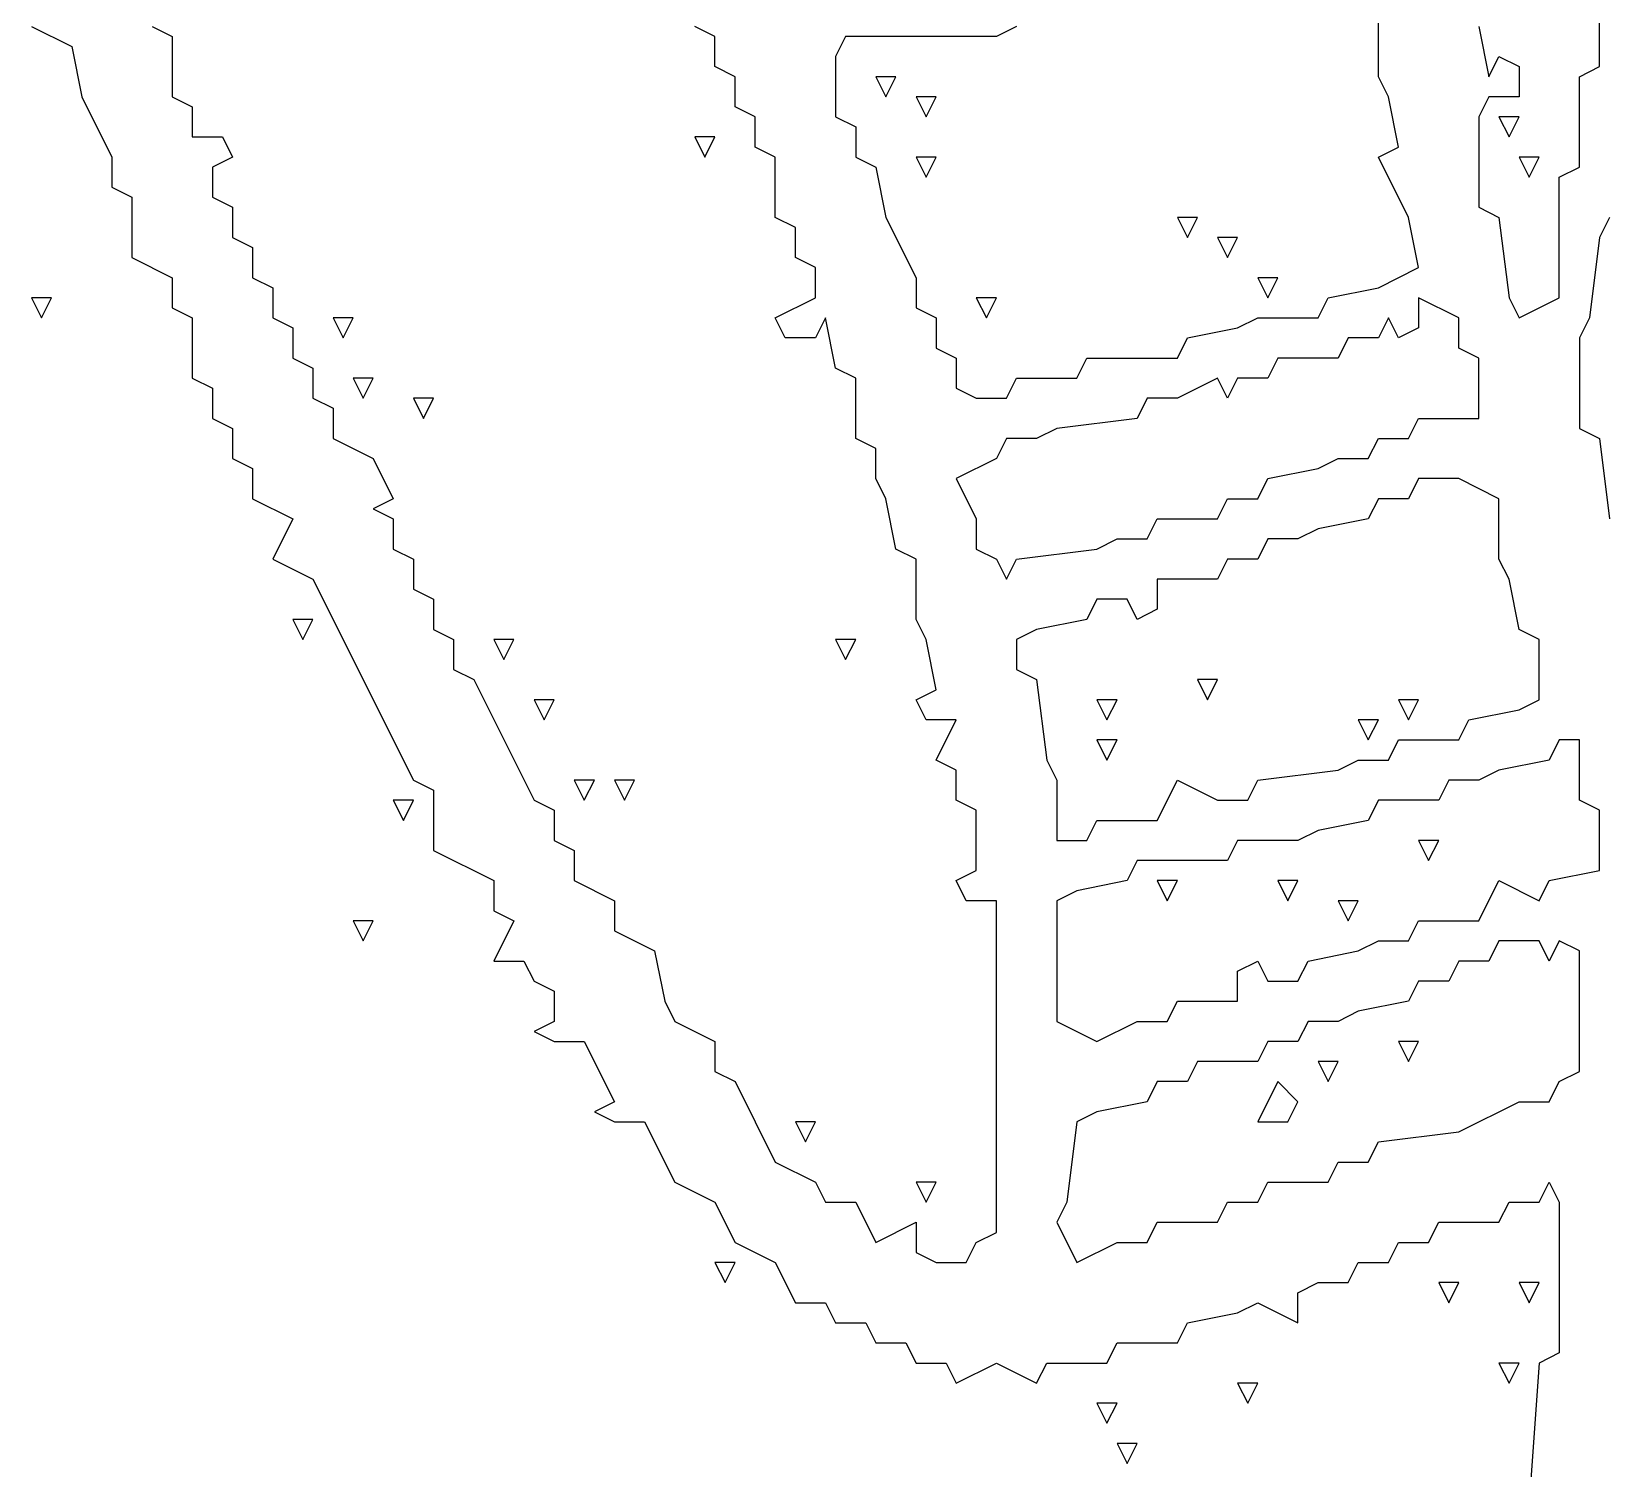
# Model space of a CAD drawing. Extents: x 11 to 152, y 0 to 170.
# Drawn here: x 36.04 to 50.39, y 51.3 to 64.41 of the extents above; entities that cross this region are included whole.
import ezdxf

# ---------------------------------------------------------------- set-up
doc = ezdxf.new("R2010")
doc.units = 0
doc.layers.add('Layer0', color=7, linetype='Continuous')

msp = doc.modelspace()

# ---------------------------------------------------------------- linework, layer by layer
at = {"layer": 'Layer0', "color": 5, "linetype": 'CONTINUOUS'}
for p, q in [((50.33981, 64.09385, 0.1), (50.33981, 64.64401, 0.1)), ((36.0356, 64.46063, 0.1), (36.40237, 64.27724, 0.1)), ((37.13592, 64.46063, 0.1), (37.31931, 64.36893, 0.1)), ((42.27077, 64.36893, 0.1), (42.08738, 64.46063, 0.1)), ((45.02157, 64.46063, 0.1), (44.83819, 64.36893, 0.1)), ((48.32255, 64.00216, 0.1), (48.32255, 64.55232, 0.1)), ((49.23948, 64.46063, 0.1), (49.33118, 64.00216, 0.1)), ((37.31931, 64.36893, 0.1), (37.31931, 63.81877, 0.1)), ((42.27077, 64.09385, 0.1), (42.27077, 64.36893, 0.1)), ((43.46278, 64.36893, 0.1), (43.37109, 64.18554, 0.1)), ((44.83819, 64.36893, 0.1), (43.46278, 64.36893, 0.1)), ((36.40237, 64.27724, 0.1), (36.49407, 63.81877, 0.1)), ((43.37109, 64.18554, 0.1), (43.37109, 63.63538, 0.1)), ((49.33118, 64.00216, 0.1), (49.42287, 64.18554, 0.1)), ((49.42287, 64.18554, 0.1), (49.60626, 64.09385, 0.1)), ((42.45415, 64.00216, 0.1), (42.27077, 64.09385, 0.1)), ((42.45415, 63.72708, 0.1), (42.45415, 64.00216, 0.1)), ((43.73786, 64.00216, 0.1), (43.82956, 63.81877, 0.1)), ((43.92125, 64.00216, 0.1), (43.73786, 64.00216, 0.1)), ((43.82956, 63.81877, 0.1), (43.92125, 64.00216, 0.1)), ((48.41424, 63.81877, 0.1), (48.32255, 64.00216, 0.1)), ((49.60626, 64.09385, 0.1), (49.60626, 63.81877, 0.1)), ((50.15642, 64.00216, 0.1), (50.33981, 64.09385, 0.1)), ((50.15642, 63.17691, 0.1), (50.15642, 64.00216, 0.1)), ((36.49407, 63.81877, 0.1), (36.76915, 63.26861, 0.1)), ((37.31931, 63.81877, 0.1), (37.5027, 63.72708, 0.1)), ((37.5027, 63.72708, 0.1), (37.5027, 63.452, 0.1)), ((42.63754, 63.63538, 0.1), (42.45415, 63.72708, 0.1)), ((44.10464, 63.81877, 0.1), (44.19633, 63.63538, 0.1)), ((44.28803, 63.81877, 0.1), (44.10464, 63.81877, 0.1)), ((44.19633, 63.63538, 0.1), (44.28803, 63.81877, 0.1)), ((48.50593, 63.3603, 0.1), (48.41424, 63.81877, 0.1)), ((49.33118, 63.81877, 0.1), (49.23948, 63.63538, 0.1)), ((49.60626, 63.81877, 0.1), (49.33118, 63.81877, 0.1)), ((42.63754, 63.3603, 0.1), (42.63754, 63.63538, 0.1)), ((43.37109, 63.63538, 0.1), (43.55448, 63.54369, 0.1)), ((49.23948, 63.63538, 0.1), (49.23948, 62.81014, 0.1)), ((49.42287, 63.63538, 0.1), (49.51456, 63.452, 0.1)), ((49.60626, 63.63538, 0.1), (49.42287, 63.63538, 0.1)), ((49.51456, 63.452, 0.1), (49.60626, 63.63538, 0.1)), ((37.5027, 63.452, 0.1), (37.77778, 63.452, 0.1)), ((37.77778, 63.452, 0.1), (37.86947, 63.26861, 0.1)), ((42.08738, 63.452, 0.1), (42.17907, 63.26861, 0.1)), ((42.27077, 63.452, 0.1), (42.08738, 63.452, 0.1)), ((42.17907, 63.26861, 0.1), (42.27077, 63.452, 0.1)), ((43.55448, 63.54369, 0.1), (43.55448, 63.26861, 0.1)), ((42.82093, 63.26861, 0.1), (42.63754, 63.3603, 0.1)), ((48.32255, 63.26861, 0.1), (48.50593, 63.3603, 0.1)), ((36.76915, 63.26861, 0.1), (36.76915, 62.99353, 0.1)), ((37.86947, 63.26861, 0.1), (37.68608, 63.17691, 0.1)), ((37.68608, 63.17691, 0.1), (37.68608, 62.90183, 0.1)), ((42.82093, 62.71845, 0.1), (42.82093, 63.26861, 0.1)), ((43.55448, 63.26861, 0.1), (43.73786, 63.17691, 0.1)), ((43.73786, 63.17691, 0.1), (43.82956, 62.71845, 0.1)), ((44.10464, 63.26861, 0.1), (44.19633, 63.08522, 0.1)), ((44.28803, 63.26861, 0.1), (44.10464, 63.26861, 0.1)), ((44.19633, 63.08522, 0.1), (44.28803, 63.26861, 0.1)), ((48.59763, 62.71845, 0.1), (48.32255, 63.26861, 0.1)), ((49.60626, 63.26861, 0.1), (49.69795, 63.08522, 0.1)), ((49.78964, 63.26861, 0.1), (49.60626, 63.26861, 0.1)), ((49.69795, 63.08522, 0.1), (49.78964, 63.26861, 0.1)), ((49.97303, 63.08522, 0.1), (50.15642, 63.17691, 0.1)), ((49.97303, 61.9849, 0.1), (49.97303, 63.08522, 0.1)), ((36.76915, 62.99353, 0.1), (36.95254, 62.90183, 0.1)), ((36.95254, 62.90183, 0.1), (36.95254, 62.35167, 0.1)), ((37.68608, 62.90183, 0.1), (37.86947, 62.81014, 0.1)), ((37.86947, 62.81014, 0.1), (37.86947, 62.53506, 0.1)), ((43.00431, 62.62675, 0.1), (42.82093, 62.71845, 0.1)), ((43.82956, 62.71845, 0.1), (44.10464, 62.16828, 0.1)), ((46.48867, 62.71845, 0.1), (46.58037, 62.53506, 0.1)), ((46.67206, 62.71845, 0.1), (46.48867, 62.71845, 0.1)), ((46.58037, 62.53506, 0.1), (46.67206, 62.71845, 0.1)), ((48.68932, 62.25998, 0.1), (48.59763, 62.71845, 0.1)), ((49.23948, 62.81014, 0.1), (49.42287, 62.71845, 0.1)), ((49.42287, 62.71845, 0.1), (49.51456, 61.9849, 0.1)), ((50.4315, 62.71845, 0.1), (50.33981, 62.53506, 0.1)), ((43.00431, 62.35167, 0.1), (43.00431, 62.62675, 0.1)), ((37.86947, 62.53506, 0.1), (38.05286, 62.44337, 0.1)), ((38.05286, 62.44337, 0.1), (38.05286, 62.16828, 0.1)), ((46.85545, 62.53506, 0.1), (46.94714, 62.35167, 0.1)), ((47.03883, 62.53506, 0.1), (46.85545, 62.53506, 0.1)), ((46.94714, 62.35167, 0.1), (47.03883, 62.53506, 0.1)), ((50.33981, 62.53506, 0.1), (50.24811, 61.80151, 0.1)), ((36.95254, 62.35167, 0.1), (37.31931, 62.16828, 0.1)), ((43.1877, 62.25998, 0.1), (43.00431, 62.35167, 0.1)), ((37.31931, 62.16828, 0.1), (37.31931, 61.8932, 0.1)), ((38.05286, 62.16828, 0.1), (38.23625, 62.07659, 0.1)), ((43.1877, 61.9849, 0.1), (43.1877, 62.25998, 0.1)), ((44.10464, 62.16828, 0.1), (44.10464, 61.8932, 0.1)), ((47.22222, 62.16828, 0.1), (47.31392, 61.9849, 0.1)), ((47.40561, 62.16828, 0.1), (47.22222, 62.16828, 0.1)), ((47.31392, 61.9849, 0.1), (47.40561, 62.16828, 0.1)), ((48.32255, 62.07659, 0.1), (48.68932, 62.25998, 0.1)), ((38.23625, 62.07659, 0.1), (38.23625, 61.80151, 0.1)), ((47.86408, 61.9849, 0.1), (48.32255, 62.07659, 0.1)), ((36.0356, 61.9849, 0.1), (36.12729, 61.80151, 0.1)), ((36.21899, 61.9849, 0.1), (36.0356, 61.9849, 0.1)), ((36.12729, 61.80151, 0.1), (36.21899, 61.9849, 0.1)), ((37.31931, 61.8932, 0.1), (37.5027, 61.80151, 0.1)), ((42.82093, 61.80151, 0.1), (43.1877, 61.9849, 0.1)), ((44.10464, 61.8932, 0.1), (44.28803, 61.80151, 0.1)), ((44.6548, 61.9849, 0.1), (44.74649, 61.80151, 0.1)), ((44.83819, 61.9849, 0.1), (44.6548, 61.9849, 0.1)), ((44.74649, 61.80151, 0.1), (44.83819, 61.9849, 0.1)), ((47.77238, 61.80151, 0.1), (47.86408, 61.9849, 0.1)), ((48.68932, 61.9849, 0.1), (48.68932, 61.70982, 0.1)), ((49.05609, 61.80151, 0.1), (48.68932, 61.9849, 0.1)), ((49.51456, 61.9849, 0.1), (49.60626, 61.80151, 0.1)), ((49.60626, 61.80151, 0.1), (49.97303, 61.9849, 0.1)), ((37.5027, 61.80151, 0.1), (37.5027, 61.25135, 0.1)), ((38.23625, 61.80151, 0.1), (38.41963, 61.70982, 0.1)), ((38.41963, 61.70982, 0.1), (38.41963, 61.43474, 0.1)), ((38.78641, 61.80151, 0.1), (38.8781, 61.61812, 0.1)), ((38.9698, 61.80151, 0.1), (38.78641, 61.80151, 0.1)), ((38.8781, 61.61812, 0.1), (38.9698, 61.80151, 0.1)), ((42.91262, 61.61812, 0.1), (42.82093, 61.80151, 0.1)), ((43.2794, 61.80151, 0.1), (43.1877, 61.61812, 0.1)), ((43.37109, 61.34304, 0.1), (43.2794, 61.80151, 0.1)), ((44.28803, 61.80151, 0.1), (44.28803, 61.52643, 0.1)), ((46.58037, 61.61812, 0.1), (47.03883, 61.70982, 0.1)), ((47.03883, 61.70982, 0.1), (47.22222, 61.80151, 0.1)), ((47.22222, 61.80151, 0.1), (47.77238, 61.80151, 0.1)), ((48.41424, 61.80151, 0.1), (48.32255, 61.61812, 0.1)), ((48.50593, 61.61812, 0.1), (48.41424, 61.80151, 0.1)), ((48.68932, 61.70982, 0.1), (48.50593, 61.61812, 0.1)), ((49.05609, 61.52643, 0.1), (49.05609, 61.80151, 0.1)), ((50.24811, 61.80151, 0.1), (50.15642, 61.61812, 0.1)), ((43.1877, 61.61812, 0.1), (42.91262, 61.61812, 0.1)), ((46.48867, 61.43474, 0.1), (46.58037, 61.61812, 0.1)), ((48.04746, 61.61812, 0.1), (47.95577, 61.43474, 0.1)), ((48.32255, 61.61812, 0.1), (48.04746, 61.61812, 0.1)), ((50.15642, 61.61812, 0.1), (50.15642, 60.79288, 0.1)), ((38.41963, 61.43474, 0.1), (38.60302, 61.34304, 0.1)), ((44.28803, 61.52643, 0.1), (44.47141, 61.43474, 0.1)), ((44.47141, 61.43474, 0.1), (44.47141, 61.15965, 0.1)), ((45.57174, 61.25135, 0.1), (45.66343, 61.43474, 0.1)), ((45.66343, 61.43474, 0.1), (46.48867, 61.43474, 0.1)), ((47.40561, 61.43474, 0.1), (47.31392, 61.25135, 0.1)), ((47.95577, 61.43474, 0.1), (47.40561, 61.43474, 0.1)), ((49.23948, 61.43474, 0.1), (49.05609, 61.52643, 0.1)), ((49.23948, 60.88457, 0.1), (49.23948, 61.43474, 0.1)), ((38.60302, 61.34304, 0.1), (38.60302, 61.06796, 0.1)), ((43.55448, 61.25135, 0.1), (43.37109, 61.34304, 0.1)), ((37.5027, 61.25135, 0.1), (37.68608, 61.15965, 0.1)), ((37.68608, 61.15965, 0.1), (37.68608, 60.88457, 0.1)), ((38.9698, 61.25135, 0.1), (39.06149, 61.06796, 0.1)), ((39.15318, 61.25135, 0.1), (38.9698, 61.25135, 0.1)), ((39.06149, 61.06796, 0.1), (39.15318, 61.25135, 0.1)), ((43.55448, 60.70119, 0.1), (43.55448, 61.25135, 0.1)), ((44.47141, 61.15965, 0.1), (44.6548, 61.06796, 0.1)), ((44.92988, 61.06796, 0.1), (45.02157, 61.25135, 0.1)), ((45.02157, 61.25135, 0.1), (45.57174, 61.25135, 0.1)), ((46.85545, 61.25135, 0.1), (46.48867, 61.06796, 0.1)), ((46.94714, 61.06796, 0.1), (46.85545, 61.25135, 0.1)), ((47.03883, 61.25135, 0.1), (46.94714, 61.06796, 0.1)), ((47.31392, 61.25135, 0.1), (47.03883, 61.25135, 0.1)), ((38.60302, 61.06796, 0.1), (38.78641, 60.97627, 0.1)), ((39.51996, 61.06796, 0.1), (39.61165, 60.88457, 0.1)), ((39.70334, 61.06796, 0.1), (39.51996, 61.06796, 0.1)), ((39.61165, 60.88457, 0.1), (39.70334, 61.06796, 0.1)), ((44.6548, 61.06796, 0.1), (44.92988, 61.06796, 0.1)), ((46.21359, 61.06796, 0.1), (46.1219, 60.88457, 0.1)), ((46.48867, 61.06796, 0.1), (46.21359, 61.06796, 0.1)), ((37.68608, 60.88457, 0.1), (37.86947, 60.79288, 0.1)), ((38.78641, 60.97627, 0.1), (38.78641, 60.70119, 0.1)), ((46.1219, 60.88457, 0.1), (45.38835, 60.79288, 0.1)), ((48.59763, 60.70119, 0.1), (48.68932, 60.88457, 0.1)), ((48.68932, 60.88457, 0.1), (49.23948, 60.88457, 0.1)), ((37.86947, 60.79288, 0.1), (37.86947, 60.5178, 0.1)), ((38.78641, 60.70119, 0.1), (39.15318, 60.5178, 0.1)), ((43.73786, 60.60949, 0.1), (43.55448, 60.70119, 0.1)), ((44.92988, 60.70119, 0.1), (44.83819, 60.5178, 0.1)), ((45.20496, 60.70119, 0.1), (44.92988, 60.70119, 0.1)), ((45.38835, 60.79288, 0.1), (45.20496, 60.70119, 0.1)), ((48.23085, 60.5178, 0.1), (48.32255, 60.70119, 0.1)), ((48.32255, 60.70119, 0.1), (48.59763, 60.70119, 0.1)), ((50.15642, 60.79288, 0.1), (50.33981, 60.70119, 0.1)), ((50.33981, 60.70119, 0.1), (50.4315, 59.96764, 0.1)), ((43.73786, 60.33441, 0.1), (43.73786, 60.60949, 0.1)), ((37.86947, 60.5178, 0.1), (38.05286, 60.42611, 0.1)), ((38.05286, 60.42611, 0.1), (38.05286, 60.15102, 0.1)), ((39.15318, 60.5178, 0.1), (39.33657, 60.15102, 0.1)), ((44.83819, 60.5178, 0.1), (44.47141, 60.33441, 0.1)), ((47.31392, 60.33441, 0.1), (47.77238, 60.42611, 0.1)), ((47.77238, 60.42611, 0.1), (47.95577, 60.5178, 0.1)), ((47.95577, 60.5178, 0.1), (48.23085, 60.5178, 0.1)), ((43.82956, 60.15102, 0.1), (43.73786, 60.33441, 0.1)), ((44.47141, 60.33441, 0.1), (44.6548, 59.96764, 0.1)), ((47.22222, 60.15102, 0.1), (47.31392, 60.33441, 0.1)), ((48.68932, 60.33441, 0.1), (48.59763, 60.15102, 0.1)), ((49.05609, 60.33441, 0.1), (48.68932, 60.33441, 0.1)), ((49.42287, 60.15102, 0.1), (49.05609, 60.33441, 0.1)), ((38.05286, 60.15102, 0.1), (38.41963, 59.96764, 0.1)), ((39.33657, 60.15102, 0.1), (39.15318, 60.05933, 0.1)), ((43.92125, 59.69256, 0.1), (43.82956, 60.15102, 0.1)), ((46.85545, 59.96764, 0.1), (46.94714, 60.15102, 0.1)), ((46.94714, 60.15102, 0.1), (47.22222, 60.15102, 0.1)), ((48.32255, 60.15102, 0.1), (48.23085, 59.96764, 0.1)), ((48.59763, 60.15102, 0.1), (48.32255, 60.15102, 0.1)), ((49.42287, 59.60086, 0.1), (49.42287, 60.15102, 0.1)), ((39.15318, 60.05933, 0.1), (39.33657, 59.96764, 0.1)), ((38.41963, 59.96764, 0.1), (38.23625, 59.60086, 0.1)), ((39.33657, 59.96764, 0.1), (39.33657, 59.69256, 0.1)), ((44.6548, 59.96764, 0.1), (44.6548, 59.69256, 0.1)), ((46.21359, 59.78425, 0.1), (46.30529, 59.96764, 0.1)), ((46.30529, 59.96764, 0.1), (46.85545, 59.96764, 0.1)), ((47.77238, 59.87594, 0.1), (47.589, 59.78425, 0.1)), ((48.23085, 59.96764, 0.1), (47.77238, 59.87594, 0.1)), ((45.75512, 59.69256, 0.1), (45.93851, 59.78425, 0.1)), ((45.93851, 59.78425, 0.1), (46.21359, 59.78425, 0.1)), ((47.31392, 59.78425, 0.1), (47.22222, 59.60086, 0.1)), ((47.589, 59.78425, 0.1), (47.31392, 59.78425, 0.1)), ((38.23625, 59.60086, 0.1), (38.60302, 59.41748, 0.1)), ((39.33657, 59.69256, 0.1), (39.51996, 59.60086, 0.1)), ((39.51996, 59.60086, 0.1), (39.51996, 59.32578, 0.1)), ((44.10464, 59.60086, 0.1), (43.92125, 59.69256, 0.1)), ((44.10464, 59.0507, 0.1), (44.10464, 59.60086, 0.1)), ((44.6548, 59.69256, 0.1), (44.83819, 59.60086, 0.1)), ((44.83819, 59.60086, 0.1), (44.92988, 59.41748, 0.1)), ((44.92988, 59.41748, 0.1), (45.02157, 59.60086, 0.1)), ((45.02157, 59.60086, 0.1), (45.75512, 59.69256, 0.1)), ((46.94714, 59.60086, 0.1), (46.85545, 59.41748, 0.1)), ((47.22222, 59.60086, 0.1), (46.94714, 59.60086, 0.1)), ((49.51456, 59.41748, 0.1), (49.42287, 59.60086, 0.1)), ((38.60302, 59.41748, 0.1), (39.51996, 57.5836, 0.1)), ((46.85545, 59.41748, 0.1), (46.30529, 59.41748, 0.1)), ((46.30529, 59.41748, 0.1), (46.30529, 59.14239, 0.1)), ((49.60626, 58.95901, 0.1), (49.51456, 59.41748, 0.1)), ((39.51996, 59.32578, 0.1), (39.70334, 59.23409, 0.1)), ((39.70334, 59.23409, 0.1), (39.70334, 58.95901, 0.1)), ((45.75512, 59.23409, 0.1), (45.66343, 59.0507, 0.1)), ((46.0302, 59.23409, 0.1), (45.75512, 59.23409, 0.1)), ((46.1219, 59.0507, 0.1), (46.0302, 59.23409, 0.1)), ((46.30529, 59.14239, 0.1), (46.1219, 59.0507, 0.1)), ((38.41963, 59.0507, 0.1), (38.51133, 58.86731, 0.1)), ((38.60302, 59.0507, 0.1), (38.41963, 59.0507, 0.1)), ((38.51133, 58.86731, 0.1), (38.60302, 59.0507, 0.1)), ((44.19633, 58.86731, 0.1), (44.10464, 59.0507, 0.1)), ((45.66343, 59.0507, 0.1), (45.20496, 58.95901, 0.1)), ((39.70334, 58.95901, 0.1), (39.88673, 58.86731, 0.1)), ((39.88673, 58.86731, 0.1), (39.88673, 58.59223, 0.1)), ((40.25351, 58.86731, 0.1), (40.3452, 58.68393, 0.1)), ((40.43689, 58.86731, 0.1), (40.25351, 58.86731, 0.1)), ((40.3452, 58.68393, 0.1), (40.43689, 58.86731, 0.1)), ((43.37109, 58.86731, 0.1), (43.46278, 58.68393, 0.1)), ((43.55448, 58.86731, 0.1), (43.37109, 58.86731, 0.1)), ((43.46278, 58.68393, 0.1), (43.55448, 58.86731, 0.1)), ((44.28803, 58.40885, 0.1), (44.19633, 58.86731, 0.1)), ((45.20496, 58.95901, 0.1), (45.02157, 58.86731, 0.1)), ((45.02157, 58.86731, 0.1), (45.02157, 58.59223, 0.1)), ((49.78964, 58.86731, 0.1), (49.60626, 58.95901, 0.1)), ((49.78964, 58.31715, 0.1), (49.78964, 58.86731, 0.1)), ((39.88673, 58.59223, 0.1), (40.07012, 58.50054, 0.1)), ((45.02157, 58.59223, 0.1), (45.20496, 58.50054, 0.1)), ((40.07012, 58.50054, 0.1), (40.62028, 57.40022, 0.1)), ((44.10464, 58.31715, 0.1), (44.28803, 58.40885, 0.1)), ((45.20496, 58.50054, 0.1), (45.29666, 57.76699, 0.1)), ((46.67206, 58.50054, 0.1), (46.76375, 58.31715, 0.1)), ((46.85545, 58.50054, 0.1), (46.67206, 58.50054, 0.1)), ((46.76375, 58.31715, 0.1), (46.85545, 58.50054, 0.1)), ((40.62028, 58.31715, 0.1), (40.71197, 58.13376, 0.1)), ((40.80367, 58.31715, 0.1), (40.62028, 58.31715, 0.1)), ((40.71197, 58.13376, 0.1), (40.80367, 58.31715, 0.1)), ((44.19633, 58.13376, 0.1), (44.10464, 58.31715, 0.1)), ((45.75512, 58.31715, 0.1), (45.84682, 58.13376, 0.1)), ((45.93851, 58.31715, 0.1), (45.75512, 58.31715, 0.1)), ((45.84682, 58.13376, 0.1), (45.93851, 58.31715, 0.1)), ((48.50593, 58.31715, 0.1), (48.59763, 58.13376, 0.1)), ((48.68932, 58.31715, 0.1), (48.50593, 58.31715, 0.1)), ((48.59763, 58.13376, 0.1), (48.68932, 58.31715, 0.1)), ((49.60626, 58.22546, 0.1), (49.78964, 58.31715, 0.1)), ((44.47141, 58.13376, 0.1), (44.19633, 58.13376, 0.1)), ((44.28803, 57.76699, 0.1), (44.47141, 58.13376, 0.1)), ((48.13916, 58.13376, 0.1), (48.23085, 57.95038, 0.1)), ((48.32255, 58.13376, 0.1), (48.13916, 58.13376, 0.1)), ((48.23085, 57.95038, 0.1), (48.32255, 58.13376, 0.1)), ((49.05609, 57.95038, 0.1), (49.14779, 58.13376, 0.1)), ((49.14779, 58.13376, 0.1), (49.60626, 58.22546, 0.1)), ((45.75512, 57.95038, 0.1), (45.84682, 57.76699, 0.1)), ((45.93851, 57.95038, 0.1), (45.75512, 57.95038, 0.1)), ((45.84682, 57.76699, 0.1), (45.93851, 57.95038, 0.1)), ((48.41424, 57.76699, 0.1), (48.50593, 57.95038, 0.1)), ((48.50593, 57.95038, 0.1), (49.05609, 57.95038, 0.1)), ((49.97303, 57.95038, 0.1), (49.88134, 57.76699, 0.1)), ((50.15642, 57.95038, 0.1), (49.97303, 57.95038, 0.1)), ((50.15642, 57.40022, 0.1), (50.15642, 57.95038, 0.1)), ((44.47141, 57.6753, 0.1), (44.28803, 57.76699, 0.1)), ((45.29666, 57.76699, 0.1), (45.38835, 57.5836, 0.1)), ((47.95577, 57.6753, 0.1), (48.13916, 57.76699, 0.1)), ((48.13916, 57.76699, 0.1), (48.41424, 57.76699, 0.1)), ((49.88134, 57.76699, 0.1), (49.42287, 57.6753, 0.1)), ((39.51996, 57.5836, 0.1), (39.70334, 57.49191, 0.1)), ((40.98706, 57.5836, 0.1), (41.07875, 57.40022, 0.1)), ((41.17044, 57.5836, 0.1), (40.98706, 57.5836, 0.1)), ((41.07875, 57.40022, 0.1), (41.17044, 57.5836, 0.1)), ((41.35383, 57.5836, 0.1), (41.44552, 57.40022, 0.1)), ((41.53722, 57.5836, 0.1), (41.35383, 57.5836, 0.1)), ((41.44552, 57.40022, 0.1), (41.53722, 57.5836, 0.1)), ((44.47141, 57.40022, 0.1), (44.47141, 57.6753, 0.1)), ((45.38835, 57.5836, 0.1), (45.38835, 57.03344, 0.1)), ((46.30529, 57.21683, 0.1), (46.48867, 57.5836, 0.1)), ((46.48867, 57.5836, 0.1), (46.85545, 57.40022, 0.1)), ((47.13053, 57.40022, 0.1), (47.22222, 57.5836, 0.1)), ((47.22222, 57.5836, 0.1), (47.95577, 57.6753, 0.1)), ((48.9644, 57.5836, 0.1), (48.87271, 57.40022, 0.1)), ((49.23948, 57.5836, 0.1), (48.9644, 57.5836, 0.1)), ((49.42287, 57.6753, 0.1), (49.23948, 57.5836, 0.1)), ((39.33657, 57.40022, 0.1), (39.42826, 57.21683, 0.1)), ((39.51996, 57.40022, 0.1), (39.33657, 57.40022, 0.1)), ((39.42826, 57.21683, 0.1), (39.51996, 57.40022, 0.1)), ((39.70334, 57.49191, 0.1), (39.70334, 56.94175, 0.1)), ((40.62028, 57.40022, 0.1), (40.80367, 57.30852, 0.1)), ((44.6548, 57.30852, 0.1), (44.47141, 57.40022, 0.1)), ((46.85545, 57.40022, 0.1), (47.13053, 57.40022, 0.1)), ((48.32255, 57.40022, 0.1), (48.23085, 57.21683, 0.1)), ((48.87271, 57.40022, 0.1), (48.32255, 57.40022, 0.1)), ((50.33981, 57.30852, 0.1), (50.15642, 57.40022, 0.1)), ((40.80367, 57.30852, 0.1), (40.80367, 57.03344, 0.1)), ((44.6548, 56.75836, 0.1), (44.6548, 57.30852, 0.1)), ((50.33981, 56.75836, 0.1), (50.33981, 57.30852, 0.1)), ((45.66343, 57.03344, 0.1), (45.75512, 57.21683, 0.1)), ((45.75512, 57.21683, 0.1), (46.30529, 57.21683, 0.1)), ((47.77238, 57.12513, 0.1), (47.589, 57.03344, 0.1)), ((48.23085, 57.21683, 0.1), (47.77238, 57.12513, 0.1)), ((40.80367, 57.03344, 0.1), (40.98706, 56.94175, 0.1)), ((45.38835, 57.03344, 0.1), (45.66343, 57.03344, 0.1)), ((47.03883, 57.03344, 0.1), (46.94714, 56.85005, 0.1)), ((47.589, 57.03344, 0.1), (47.03883, 57.03344, 0.1)), ((48.68932, 57.03344, 0.1), (48.78101, 56.85005, 0.1)), ((48.87271, 57.03344, 0.1), (48.68932, 57.03344, 0.1)), ((48.78101, 56.85005, 0.1), (48.87271, 57.03344, 0.1)), ((39.70334, 56.94175, 0.1), (40.25351, 56.66667, 0.1)), ((40.98706, 56.94175, 0.1), (40.98706, 56.66667, 0.1)), ((46.1219, 56.85005, 0.1), (46.0302, 56.66667, 0.1)), ((46.94714, 56.85005, 0.1), (46.1219, 56.85005, 0.1)), ((44.47141, 56.66667, 0.1), (44.6548, 56.75836, 0.1)), ((49.88134, 56.66667, 0.1), (50.33981, 56.75836, 0.1)), ((40.25351, 56.66667, 0.1), (40.25351, 56.39159, 0.1)), ((40.98706, 56.66667, 0.1), (41.35383, 56.48328, 0.1)), ((44.56311, 56.48328, 0.1), (44.47141, 56.66667, 0.1)), ((45.57174, 56.57497, 0.1), (45.38835, 56.48328, 0.1)), ((46.0302, 56.66667, 0.1), (45.57174, 56.57497, 0.1)), ((46.30529, 56.66667, 0.1), (46.39698, 56.48328, 0.1)), ((46.48867, 56.66667, 0.1), (46.30529, 56.66667, 0.1)), ((46.39698, 56.48328, 0.1), (46.48867, 56.66667, 0.1)), ((47.40561, 56.66667, 0.1), (47.4973, 56.48328, 0.1)), ((47.589, 56.66667, 0.1), (47.40561, 56.66667, 0.1)), ((47.4973, 56.48328, 0.1), (47.589, 56.66667, 0.1)), ((49.23948, 56.29989, 0.1), (49.42287, 56.66667, 0.1)), ((49.42287, 56.66667, 0.1), (49.78964, 56.48328, 0.1)), ((49.78964, 56.48328, 0.1), (49.88134, 56.66667, 0.1)), ((41.35383, 56.48328, 0.1), (41.35383, 56.2082, 0.1)), ((44.83819, 56.48328, 0.1), (44.56311, 56.48328, 0.1)), ((44.83819, 53.45739, 0.1), (44.83819, 56.48328, 0.1)), ((45.38835, 56.48328, 0.1), (45.38835, 55.38296, 0.1)), ((47.95577, 56.48328, 0.1), (48.04746, 56.29989, 0.1)), ((48.13916, 56.48328, 0.1), (47.95577, 56.48328, 0.1)), ((48.04746, 56.29989, 0.1), (48.13916, 56.48328, 0.1)), ((38.9698, 56.29989, 0.1), (39.06149, 56.1165, 0.1)), ((39.15318, 56.29989, 0.1), (38.9698, 56.29989, 0.1)), ((39.06149, 56.1165, 0.1), (39.15318, 56.29989, 0.1)), ((40.25351, 56.39159, 0.1), (40.43689, 56.29989, 0.1)), ((40.43689, 56.29989, 0.1), (40.25351, 55.93312, 0.1)), ((48.59763, 56.1165, 0.1), (48.68932, 56.29989, 0.1)), ((48.68932, 56.29989, 0.1), (49.23948, 56.29989, 0.1)), ((41.35383, 56.2082, 0.1), (41.7206, 56.02481, 0.1)), ((48.13916, 56.02481, 0.1), (48.32255, 56.1165, 0.1)), ((48.32255, 56.1165, 0.1), (48.59763, 56.1165, 0.1)), ((49.42287, 56.1165, 0.1), (49.33118, 55.93312, 0.1)), ((49.78964, 56.1165, 0.1), (49.42287, 56.1165, 0.1)), ((49.88134, 55.93312, 0.1), (49.78964, 56.1165, 0.1)), ((49.97303, 56.1165, 0.1), (49.88134, 55.93312, 0.1)), ((50.15642, 56.02481, 0.1), (49.97303, 56.1165, 0.1)), ((41.7206, 56.02481, 0.1), (41.8123, 55.56634, 0.1)), ((47.68069, 55.93312, 0.1), (48.13916, 56.02481, 0.1)), ((50.15642, 54.92449, 0.1), (50.15642, 56.02481, 0.1)), ((40.25351, 55.93312, 0.1), (40.52859, 55.93312, 0.1)), ((40.52859, 55.93312, 0.1), (40.62028, 55.74973, 0.1)), ((47.03883, 55.84142, 0.1), (47.22222, 55.93312, 0.1)), ((47.03883, 55.56634, 0.1), (47.03883, 55.84142, 0.1)), ((47.22222, 55.93312, 0.1), (47.31392, 55.74973, 0.1)), ((47.589, 55.74973, 0.1), (47.68069, 55.93312, 0.1)), ((49.05609, 55.93312, 0.1), (48.9644, 55.74973, 0.1)), ((49.33118, 55.93312, 0.1), (49.05609, 55.93312, 0.1)), ((40.62028, 55.74973, 0.1), (40.80367, 55.65804, 0.1)), ((47.31392, 55.74973, 0.1), (47.589, 55.74973, 0.1)), ((48.68932, 55.74973, 0.1), (48.59763, 55.56634, 0.1)), ((48.9644, 55.74973, 0.1), (48.68932, 55.74973, 0.1)), ((40.80367, 55.65804, 0.1), (40.80367, 55.38296, 0.1)), ((41.8123, 55.56634, 0.1), (41.90399, 55.38296, 0.1)), ((46.39698, 55.38296, 0.1), (46.48867, 55.56634, 0.1)), ((46.48867, 55.56634, 0.1), (47.03883, 55.56634, 0.1)), ((48.59763, 55.56634, 0.1), (48.13916, 55.47465, 0.1)), ((48.13916, 55.47465, 0.1), (47.95577, 55.38296, 0.1)), ((40.80367, 55.38296, 0.1), (40.62028, 55.29126, 0.1)), ((40.62028, 55.29126, 0.1), (40.80367, 55.19957, 0.1)), ((41.90399, 55.38296, 0.1), (42.27077, 55.19957, 0.1)), ((45.38835, 55.38296, 0.1), (45.75512, 55.19957, 0.1)), ((45.75512, 55.19957, 0.1), (46.1219, 55.38296, 0.1)), ((46.1219, 55.38296, 0.1), (46.39698, 55.38296, 0.1)), ((47.68069, 55.38296, 0.1), (47.589, 55.19957, 0.1)), ((47.95577, 55.38296, 0.1), (47.68069, 55.38296, 0.1)), ((40.80367, 55.19957, 0.1), (41.07875, 55.19957, 0.1)), ((41.07875, 55.19957, 0.1), (41.35383, 54.64941, 0.1)), ((42.27077, 55.19957, 0.1), (42.27077, 54.92449, 0.1)), ((47.31392, 55.19957, 0.1), (47.22222, 55.01618, 0.1)), ((47.589, 55.19957, 0.1), (47.31392, 55.19957, 0.1)), ((48.50593, 55.19957, 0.1), (48.59763, 55.01618, 0.1)), ((48.68932, 55.19957, 0.1), (48.50593, 55.19957, 0.1)), ((48.59763, 55.01618, 0.1), (48.68932, 55.19957, 0.1)), ((46.67206, 55.01618, 0.1), (46.58037, 54.83279, 0.1)), ((47.22222, 55.01618, 0.1), (46.67206, 55.01618, 0.1)), ((47.77238, 55.01618, 0.1), (47.86408, 54.83279, 0.1)), ((47.95577, 55.01618, 0.1), (47.77238, 55.01618, 0.1)), ((47.86408, 54.83279, 0.1), (47.95577, 55.01618, 0.1)), ((42.27077, 54.92449, 0.1), (42.45415, 54.83279, 0.1)), ((42.45415, 54.83279, 0.1), (42.82093, 54.09924, 0.1)), ((46.30529, 54.83279, 0.1), (46.21359, 54.64941, 0.1)), ((46.58037, 54.83279, 0.1), (46.30529, 54.83279, 0.1)), ((47.40561, 54.83279, 0.1), (47.22222, 54.46602, 0.1)), ((47.589, 54.64941, 0.1), (47.40561, 54.83279, 0.1)), ((49.88134, 54.64941, 0.1), (49.97303, 54.83279, 0.1)), ((49.97303, 54.83279, 0.1), (50.15642, 54.92449, 0.1)), ((41.35383, 54.64941, 0.1), (41.17044, 54.55771, 0.1)), ((41.17044, 54.55771, 0.1), (41.35383, 54.46602, 0.1)), ((45.75512, 54.55771, 0.1), (45.57174, 54.46602, 0.1)), ((46.21359, 54.64941, 0.1), (45.75512, 54.55771, 0.1)), ((47.4973, 54.46602, 0.1), (47.589, 54.64941, 0.1)), ((49.05609, 54.37433, 0.1), (49.60626, 54.64941, 0.1)), ((49.60626, 54.64941, 0.1), (49.88134, 54.64941, 0.1)), ((41.35383, 54.46602, 0.1), (41.62891, 54.46602, 0.1)), ((41.62891, 54.46602, 0.1), (41.90399, 53.91586, 0.1)), ((43.00431, 54.46602, 0.1), (43.09601, 54.28263, 0.1)), ((43.1877, 54.46602, 0.1), (43.00431, 54.46602, 0.1)), ((43.09601, 54.28263, 0.1), (43.1877, 54.46602, 0.1)), ((45.57174, 54.46602, 0.1), (45.48004, 53.73247, 0.1)), ((47.22222, 54.46602, 0.1), (47.4973, 54.46602, 0.1)), ((48.23085, 54.09924, 0.1), (48.32255, 54.28263, 0.1)), ((48.32255, 54.28263, 0.1), (49.05609, 54.37433, 0.1)), ((42.82093, 54.09924, 0.1), (43.1877, 53.91586, 0.1)), ((47.86408, 53.91586, 0.1), (47.95577, 54.09924, 0.1)), ((47.95577, 54.09924, 0.1), (48.23085, 54.09924, 0.1)), ((41.90399, 53.91586, 0.1), (42.27077, 53.73247, 0.1)), ((43.1877, 53.91586, 0.1), (43.2794, 53.73247, 0.1)), ((44.10464, 53.91586, 0.1), (44.19633, 53.73247, 0.1)), ((44.28803, 53.91586, 0.1), (44.10464, 53.91586, 0.1)), ((44.19633, 53.73247, 0.1), (44.28803, 53.91586, 0.1)), ((47.22222, 53.73247, 0.1), (47.31392, 53.91586, 0.1)), ((47.31392, 53.91586, 0.1), (47.86408, 53.91586, 0.1)), ((49.78964, 53.73247, 0.1), (49.88134, 53.91586, 0.1)), ((49.88134, 53.91586, 0.1), (49.97303, 53.73247, 0.1)), ((42.27077, 53.73247, 0.1), (42.45415, 53.3657, 0.1)), ((43.2794, 53.73247, 0.1), (43.55448, 53.73247, 0.1)), ((43.55448, 53.73247, 0.1), (43.73786, 53.3657, 0.1)), ((45.48004, 53.73247, 0.1), (45.38835, 53.54908, 0.1)), ((46.85545, 53.54908, 0.1), (46.94714, 53.73247, 0.1)), ((46.94714, 53.73247, 0.1), (47.22222, 53.73247, 0.1)), ((49.42287, 53.54908, 0.1), (49.51456, 53.73247, 0.1)), ((49.51456, 53.73247, 0.1), (49.78964, 53.73247, 0.1)), ((49.97303, 53.73247, 0.1), (49.97303, 52.35707, 0.1)), ((43.73786, 53.3657, 0.1), (44.10464, 53.54908, 0.1)), ((44.10464, 53.54908, 0.1), (44.10464, 53.274, 0.1)), ((45.38835, 53.54908, 0.1), (45.57174, 53.18231, 0.1)), ((46.21359, 53.3657, 0.1), (46.30529, 53.54908, 0.1)), ((46.30529, 53.54908, 0.1), (46.85545, 53.54908, 0.1)), ((48.78101, 53.3657, 0.1), (48.87271, 53.54908, 0.1)), ((48.87271, 53.54908, 0.1), (49.42287, 53.54908, 0.1)), ((44.6548, 53.3657, 0.1), (44.83819, 53.45739, 0.1)), ((42.45415, 53.3657, 0.1), (42.82093, 53.18231, 0.1)), ((44.10464, 53.274, 0.1), (44.28803, 53.18231, 0.1)), ((44.56311, 53.18231, 0.1), (44.6548, 53.3657, 0.1)), ((45.57174, 53.18231, 0.1), (45.93851, 53.3657, 0.1)), ((45.93851, 53.3657, 0.1), (46.21359, 53.3657, 0.1)), ((48.41424, 53.18231, 0.1), (48.50593, 53.3657, 0.1)), ((48.50593, 53.3657, 0.1), (48.78101, 53.3657, 0.1)), ((42.27077, 53.18231, 0.1), (42.36246, 52.99892, 0.1)), ((42.45415, 53.18231, 0.1), (42.27077, 53.18231, 0.1)), ((42.36246, 52.99892, 0.1), (42.45415, 53.18231, 0.1)), ((42.82093, 53.18231, 0.1), (43.00431, 52.81553, 0.1)), ((44.28803, 53.18231, 0.1), (44.56311, 53.18231, 0.1)), ((48.04746, 52.99892, 0.1), (48.13916, 53.18231, 0.1)), ((48.13916, 53.18231, 0.1), (48.41424, 53.18231, 0.1)), ((47.589, 52.90723, 0.1), (47.77238, 52.99892, 0.1)), ((47.77238, 52.99892, 0.1), (48.04746, 52.99892, 0.1)), ((48.87271, 52.99892, 0.1), (48.9644, 52.81553, 0.1)), ((49.05609, 52.99892, 0.1), (48.87271, 52.99892, 0.1)), ((48.9644, 52.81553, 0.1), (49.05609, 52.99892, 0.1)), ((49.60626, 52.99892, 0.1), (49.69795, 52.81553, 0.1)), ((49.78964, 52.99892, 0.1), (49.60626, 52.99892, 0.1)), ((49.69795, 52.81553, 0.1), (49.78964, 52.99892, 0.1)), ((43.00431, 52.81553, 0.1), (43.2794, 52.81553, 0.1)), ((43.2794, 52.81553, 0.1), (43.37109, 52.63215, 0.1)), ((47.03883, 52.72384, 0.1), (47.22222, 52.81553, 0.1)), ((47.22222, 52.81553, 0.1), (47.589, 52.63215, 0.1)), ((47.589, 52.63215, 0.1), (47.589, 52.90723, 0.1)), ((46.58037, 52.63215, 0.1), (47.03883, 52.72384, 0.1)), ((43.37109, 52.63215, 0.1), (43.64617, 52.63215, 0.1)), ((43.64617, 52.63215, 0.1), (43.73786, 52.44876, 0.1)), ((46.48867, 52.44876, 0.1), (46.58037, 52.63215, 0.1)), ((43.73786, 52.44876, 0.1), (44.01294, 52.44876, 0.1)), ((44.01294, 52.44876, 0.1), (44.10464, 52.26537, 0.1)), ((45.84682, 52.26537, 0.1), (45.93851, 52.44876, 0.1)), ((45.93851, 52.44876, 0.1), (46.48867, 52.44876, 0.1)), ((44.10464, 52.26537, 0.1), (44.37972, 52.26537, 0.1)), ((44.37972, 52.26537, 0.1), (44.47141, 52.08198, 0.1)), ((44.47141, 52.08198, 0.1), (44.83819, 52.26537, 0.1)), ((44.83819, 52.26537, 0.1), (45.20496, 52.08198, 0.1)), ((45.20496, 52.08198, 0.1), (45.29666, 52.26537, 0.1)), ((45.29666, 52.26537, 0.1), (45.84682, 52.26537, 0.1)), ((49.42287, 52.26537, 0.1), (49.51456, 52.08198, 0.1)), ((49.60626, 52.26537, 0.1), (49.42287, 52.26537, 0.1)), ((49.51456, 52.08198, 0.1), (49.60626, 52.26537, 0.1)), ((49.78964, 52.26537, 0.1), (49.69795, 50.98166, 0.1)), ((49.97303, 52.35707, 0.1), (49.78964, 52.26537, 0.1)), ((47.03883, 52.08198, 0.1), (47.13053, 51.8986, 0.1)), ((47.22222, 52.08198, 0.1), (47.03883, 52.08198, 0.1)), ((47.13053, 51.8986, 0.1), (47.22222, 52.08198, 0.1)), ((45.75512, 51.8986, 0.1), (45.84682, 51.71521, 0.1)), ((45.93851, 51.8986, 0.1), (45.75512, 51.8986, 0.1)), ((45.84682, 51.71521, 0.1), (45.93851, 51.8986, 0.1)), ((45.93851, 51.53182, 0.1), (46.0302, 51.34844, 0.1)), ((46.1219, 51.53182, 0.1), (45.93851, 51.53182, 0.1)), ((46.0302, 51.34844, 0.1), (46.1219, 51.53182, 0.1))]:
    msp.add_line(p, q, dxfattribs=at)

doc.saveas('drawing.dxf')
